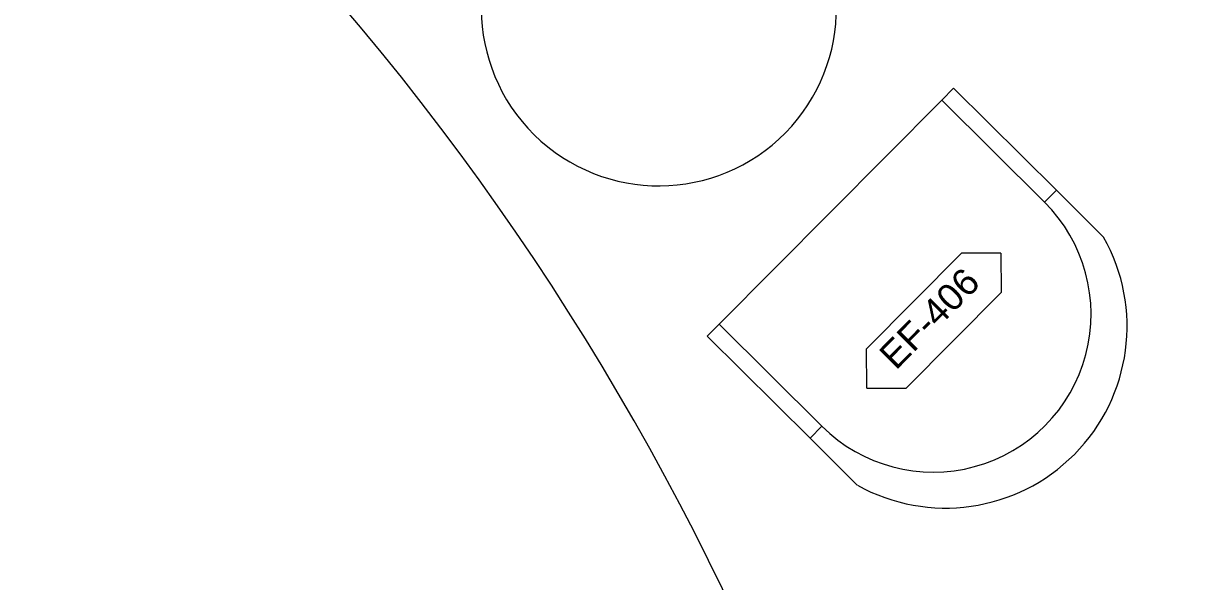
# Model space of a CAD drawing. Header units: centimetres. Extents: x 118932 to 154602, y -32682 to -23521.
# Drawn here: x 126294.4 to 126558.9, y -27107.6 to -26981.9 of the extents above; entities that cross this region are included whole.
import ezdxf

# ---------------------------------------------------------------- set-up
doc = ezdxf.new("R2010")
doc.units = ezdxf.units.CM
doc.header["$LTSCALE"] = 50
doc.header["$MEASUREMENT"] = 0
for name, color, linetype, lineweight, true_color in [('GEN_00_BL_Yazı', 7, 'Continuous', 0, 0x4f5250), ('GEN_02_TF_Mobilya', 7, 'Continuous', 5, 0x745e3d), ('GEN_06_GR_İnce', 7, 'Continuous', 13, 0xb0b0a9)]:
    doc.layers.add(name, color=color, linetype=linetype, lineweight=lineweight, true_color=true_color)
doc.styles.add('Arial_6', font='arial.ttf', dxfattribs={"height": 59.5325})

# ---------------------------------------------------------------- blocks, each defined once
blk = doc.blocks.new('FFE Tag-Multi-MSD - FFE Tag-Multi-MSD-8152404-TYPE A-01 - FURNITURE PLAN')
blk.add_wipeout([(-8.76, 0), (-6.19, 2.57), (6.19, 2.57), (8.76, 0), (6.19, -2.57), (-6.19, -2.57)]).dxf.layer = 'GEN_00_BL_Yazı'
at = {"layer": 'GEN_00_BL_Yazı'}
for p, q in [((-8.76, 0), (-6.19, 2.57)), ((6.19, 2.57), (-6.19, 2.57)), ((8.76, 0), (6.19, 2.57)), ((-8.76, 0), (-6.19, -2.57)), ((8.76, 0), (6.19, -2.57)), ((-6.19, -2.57), (6.19, -2.57))]:
    blk.add_line(p, q, dxfattribs=at)
blk = doc.blocks.new('Table Round_GEN - CS-425 Tea Table-13051682-POOL BAR - PLANS')
at = {"layer": 'GEN_02_TF_Mobilya'}
for start, end in [(360, 180), (180, 360)]:
    blk.add_arc((0, 0), 400, start, end, dxfattribs=at)
at = {"layer": 'GEN_00_BL_Yazı', "xscale": -24.48801272789173, "yscale": 24.48801272789174, "zscale": 24.48801272789173, "rotation": 224.7428234204482}
blk.add_blockref('FFE Tag-Multi-MSD - FFE Tag-Multi-MSD-8152404-TYPE A-01 - FURNITURE PLAN', (-126.3, 130.8, 0), dxfattribs=at)
at = {"layer": 'GEN_00_BL_Yazı', "insert": (-130.8, 130.8, 0), "char_height": 60, "attachment_point": 5, "rotation": 44.7428, "style": 'Arial_6'}
blk.add_mtext('CS-425', dxfattribs=at)
blk = doc.blocks.new('Chair_curve_GEN - EF-406 LOUNGE CHAIR-13051548-POOL BAR - PLANS')
at = {"layer": 'GEN_02_TF_Mobilya'}
for p, q in [((-393.7, 238.1), (-355.6, 238.1)), ((-393.7, -88.1), (-393.7, 238.1)), ((-355.6, 238.1), (355.6, 238.1)), ((-355.6, 238.1), (-355.6, -88.1)), ((355.6, 238.1), (393.7, 238.1)), ((355.6, -88.1), (355.6, 238.1)), ((393.7, 238.1), (393.7, -88.1)), ((-355.6, -88.1), (-393.7, -88.1)), ((-393.7, -88.1), (-393.7, -238.1)), ((393.7, -88.1), (355.6, -88.1)), ((393.7, -238.1), (393.7, -88.1))]:
    blk.add_line(p, q, dxfattribs=at)
for centre, radius, start, end in [((0, -88.1), 355.6, 180, 0), ((0, -127), 409.1, 195.7644, 344.2356)]:
    blk.add_arc(centre, radius, start, end, dxfattribs=at)
at = {"layer": 'GEN_00_BL_Yazı', "xscale": -24.48801272789173, "yscale": 24.48801272789174, "zscale": 24.48801272789173, "rotation": 180}
blk.add_blockref('FFE Tag-Multi-MSD - FFE Tag-Multi-MSD-8152404-TYPE A-01 - FURNITURE PLAN', (-9.4, -99.5), dxfattribs=at)
at = {"layer": 'GEN_00_BL_Yazı', "insert": (-12.7, -88.7), "char_height": 60, "attachment_point": 5, "style": 'Arial_6'}
blk.add_mtext('EF-406', dxfattribs=at)
blk = doc.blocks.new('LEVEL -1_E BLOK TEFRİŞ')
at = {"layer": 'GEN_02_TF_Mobilya', "xscale": 0.09999999999999998, "yscale": 0.09999999999999998, "zscale": 0.09999999999999998, "rotation": 315.4611304228522}
blk.add_blockref('Table Round_GEN - CS-425 Tea Table-13051682-POOL BAR - PLANS', (-15.35, -11.94, 0), dxfattribs=at)
at = {"layer": 'GEN_02_TF_Mobilya', "xscale": 0.09999999999999996, "yscale": 0.09999999999999996, "zscale": 0.09999999999999996, "rotation": 45.20395384329213}
blk.add_blockref('Chair_curve_GEN - EF-406 LOUNGE CHAIR-13051548-POOL BAR - PLANS', (40.2, -74.63, 0), dxfattribs=at)
blk = doc.blocks.new('zemin kat vaziyet')
at = {"layer": 'GEN_06_GR_İnce'}
blk.add_arc((1408.39, -1112.4), 614.02, 239.29598, 50.89008, dxfattribs=at)

msp = doc.modelspace()

# ---------------------------------------------------------------- block references
msp.add_blockref('LEVEL -1_E BLOK TEFRİŞ', (126452.91, -26966.53))

# ---------------------------------------------------------------- next in the draw order: block references
msp.add_blockref('zemin kat vaziyet', (124490.45, -26263.8))

doc.saveas('drawing.dxf')
